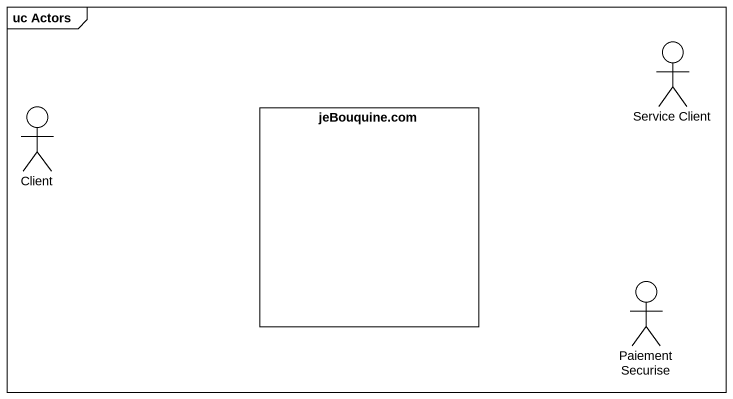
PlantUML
@startuml
mainframe uc Actors
actor "Service Client" as Service_Client
actor Client
rectangle "jeBouquine.com" as jeBouquine_com
actor "Paiement Securise" as Paiement_Securise
@enduml
